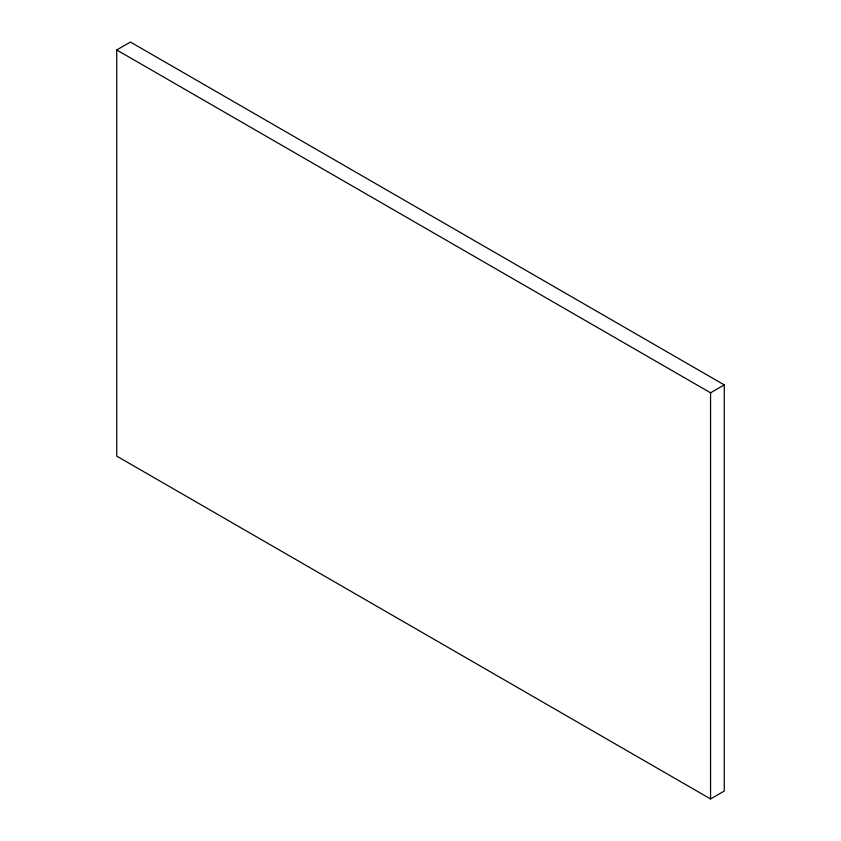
<?xml version="1.0" encoding="UTF-8"?>
<svg xmlns="http://www.w3.org/2000/svg" width="841" height="841" viewBox="0 0 841 841"><rect width="100%" height="100%" fill="white"/><g stroke="black" fill="none" stroke-linecap="round" stroke-linejoin="round"><path stroke-width="1.26" d="M116.731 49.966L130.439 42.05L724.269 384.894L724.269 791.034L710.561 798.95L116.731 456.106L116.731 49.966L710.561 392.81L724.269 384.894M710.561 392.81L710.561 798.95"/></g></svg>
